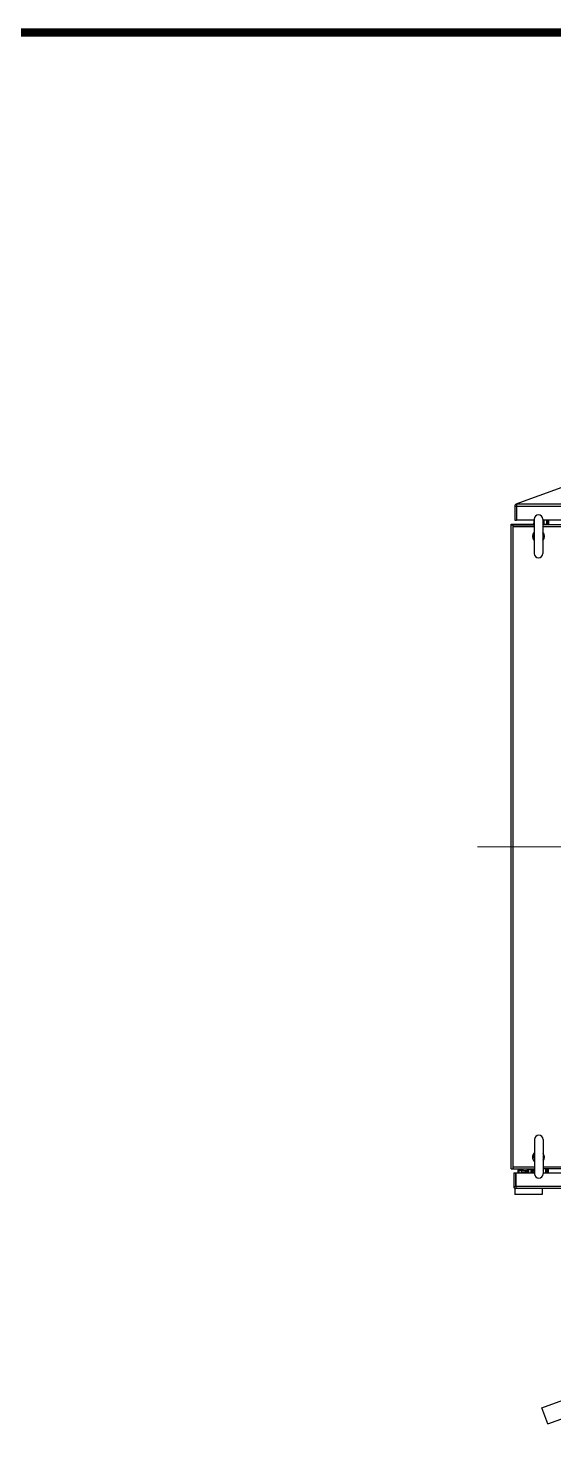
# Model space of a CAD drawing. Extents: x 81444 to 119867, y -54816 to -29062.
# Drawn here: x 83813 to 84426, y -39816 to -38168 of the extents above; entities that cross this region are included whole.
import ezdxf
from ezdxf.enums import TextEntityAlignment as Align
from ezdxf.lldxf.tags import DXFTag

# ---------------------------------------------------------------- set-up
doc = ezdxf.new("R2010")
doc.units = 0
doc.header["$LTSCALE"] = 100
doc.header["$MEASUREMENT"] = 0
doc.layers.add('PANEL', color=7, linetype='Continuous')
doc.layers.add('t', color=1, linetype='Continuous')
doc.styles.get("Standard").update_dxf_attribs({"font": ''})
doc.styles.get('Standard').set_extended_font_data('SimSun')
tags = doc.linetypes.add('CENTER', pattern=[2, 1.25, -0.25, 0.25, -0.25]).pattern_tags.tags
tags[10:11] = [DXFTag(74, 4), DXFTag(75, 0), DXFTag(340, '0'), DXFTag(46, 1.0), DXFTag(50, 0.0), DXFTag(44, 0.0), DXFTag(45, 0.0)]
tags[8:9] = [DXFTag(74, 4), DXFTag(75, 0), DXFTag(340, '0'), DXFTag(46, 1.0), DXFTag(50, 0.0), DXFTag(44, 0.0), DXFTag(45, 0.0)]
tags[6:7] = [DXFTag(74, 4), DXFTag(75, 0), DXFTag(340, '0'), DXFTag(46, 1.0), DXFTag(50, 0.0), DXFTag(44, 0.0), DXFTag(45, 0.0)]
tags[4:5] = [DXFTag(74, 4), DXFTag(75, 0), DXFTag(340, '0'), DXFTag(46, 1.0), DXFTag(50, 0.0), DXFTag(44, 0.0), DXFTag(45, 0.0)]
tags = doc.linetypes.add('HIDDEN', pattern=[0.375, 0.25, -0.125]).pattern_tags.tags
tags[6:7] = [DXFTag(74, 4), DXFTag(75, 0), DXFTag(340, '0'), DXFTag(46, 1.0), DXFTag(50, 0.0), DXFTag(44, 0.0), DXFTag(45, 0.0)]
tags[4:5] = [DXFTag(74, 4), DXFTag(75, 0), DXFTag(340, '0'), DXFTag(46, 1.0), DXFTag(50, 0.0), DXFTag(44, 0.0), DXFTag(45, 0.0)]

# ---------------------------------------------------------------- blocks, each defined once
blk = doc.blocks.new('图框')
at = {"layer": 't', "color": 7, "const_width": 9.62}
blk.add_lwpolyline([(4115.6, -3151.6), (4115.6, 0), (0, 0), (0, -3151.6)], close=True, dxfattribs=at)
at = {"color": 7, "flags": 8}
for tag, p, height in [('DWG.NAME:', (1381.6, -2910.4), 25), ('PROJECTNAME:', (3125.5, -2912.8), 24), ('PROJECTNAME：', (3339.1, -2913.1), 25), ('DWG.NO.:', (3128.2, -3030.4), 24), ('图纸编号', (3315.4, -3052.4), 24), ('FILENO.:', (3128.7, -3106.1), 24), ('文档号', (3317.7, -3124.1), 24)]:
    blk.add_attdef(tag, p, '', height=height, dxfattribs=at)
for tag, p in [('图纸名称:', (1377.8, -2965.9)), ('项目名称：', (3121.6, -2984.3)), ('项目名称：', (3325, -2984.3))]:
    blk.add_attdef(tag, text='', height=25, dxfattribs=at).set_placement(p, align=Align.BOTTOM_LEFT)
for tag, height, p in [('RENLIU', 24, (698.2, -2950.4)), ('SHUFENWANG', 24, (885.8, -2950.4)), ('FANGHOU', 24, (1069.7, -2950.4)), ('DANDANLI', 24, (1250, -2950.4)), ('A', 23, (59.9, -2974.9)), ('设计时间', 23, (213.9, -2974.9)), ('刘仁', 23, (698.2, -3002.2)), ('王姝芬', 23, (885.8, -3002.2)), ('侯方', 23, (1069.7, -3002.2)), ('李丹丹', 23, (1250, -3002.2)), ('#10STATIONONTROLCABINETCOVER', 30, (1777.9, -3017.2)), ('PAGEXOFX', 24, (3953.7, -3039.1)), ('REV.', 24, (59.4, -3063)), ('DATE', 24, (208.9, -3063)), ('DESCRIPTION', 24, (451.7, -3063)), ('PREPARED', 24, (698.2, -3063)), ('CHECKED', 24, (885.8, -3063)), ('SIGNED', 24, (1069.7, -3063)), ('APPROVED', 24, (1250, -3063)), ('图纸名称', 30, (1777.9, -3094.7)), ('第几页共几页', 24, (3953.7, -3114.1))]:
    blk.add_attdef(tag, text='', height=height, dxfattribs=at).set_placement(p, align=Align.MIDDLE)
at = {"color": 7, "width": 0.8, "flags": 8}
blk.add_attdef('HANGZHOUHOLLYSYSAUTOMATIONCO.,LTD.', text='', height=24, dxfattribs=at).set_placement((2770.1, -3045.7), align=Align.MIDDLE)

msp = doc.modelspace()

# ---------------------------------------------------------------- linework, layer by layer
at = {"color": 7, "linetype": 'Continuous'}
for p, q in [((84380.4, -38726.1), (84380.4, -38742.3)), ((84380.4, -38726.1), (84382.4, -38726.1)), ((84382.4, -38726.1), (84382.4, -38742.3)), ((84382.7, -38723.8), (84382.7, -38742.3)), ((85170.1, -38723.8), (84382.7, -38723.8)), ((84382.7, -38726.1), (85170.1, -38726.1)), ((84376.1, -39499.7), (84376.1, -38747.1)), ((84376.1, -38747.1), (84402.7, -38747.1)), ((84376.1, -38747.7), (84403.1, -38747.7)), ((84376.6, -38747.1), (84376.6, -38747.7)), ((84378.4, -38747.7), (84378.4, -39499.7)), ((84403.1, -38750), (84378.4, -38750)), ((84380.4, -38742.3), (84382.4, -38742.3)), ((84403.1, -38742.3), (84382.7, -38742.3)), ((84402.7, -38747.7), (84403.1, -38743)), ((84403.1, -38741.2), (84403.1, -38781.2)), ((84413.1, -38741.2), (84413.1, -38781.2)), ((85138.1, -38742.3), (84413.1, -38742.3)), ((85138.1, -38747.7), (84413.1, -38747.7)), ((85138.1, -38750), (84413.1, -38750)), ((84414.4, -38742.3), (84414.4, -38747.7)), ((84414.4, -38747.1), (84417.5, -38747.1)), ((84417.5, -38742.3), (84417.5, -38747.7)), ((84418.7, -38747.7), (84418.7, -38742.3)), ((84419.9, -38742.3), (84419.9, -38747.7)), ((84403.7, -39465.6), (84403.7, -39505.6)), ((84413.7, -39465.6), (84413.7, -39505.6)), ((84376.1, -39499.7), (84403.7, -39499.7)), ((84378.4, -39497.4), (84403.7, -39497.4)), ((84379.4, -39504.4), (84379.4, -39520.6)), ((84379.4, -39504.4), (84381.4, -39504.4)), ((84381.4, -39504.4), (84381.4, -39520.6)), ((84381.7, -39504.4), (84381.7, -39522.9)), ((84381.7, -39504.4), (84403.7, -39504.4)), ((84383.9, -39502.3), (84383.9, -39504.4)), ((84383.9, -39502.3), (84385.1, -39502.3)), ((84385.1, -39502.3), (84385.1, -39504.4)), ((84385.8, -39500.4), (84385.8, -39501.6)), ((84389.9, -39500.4), (84385.8, -39500.4)), ((84389.9, -39501.6), (84385.8, -39501.6)), ((84388.5, -39501.6), (84388.4, -39501.7)), ((84388.4, -39503.5), (84388.4, -39501.7)), ((84388.4, -39501.7), (84394.9, -39501.7)), ((84388.4, -39503.5), (84392.9, -39503.5)), ((84390.4, -39499.7), (84389.7, -39500.4)), ((84389.9, -39500.4), (84389.9, -39501.6)), ((84390.9, -39503.5), (84390.9, -39504.4)), ((84392.9, -39504.4), (84392.9, -39502.4)), ((84392.9, -39502.4), (84394.9, -39502.4)), ((84394, -39504.4), (84394, -39502.4)), ((84394.9, -39499.7), (84394.9, -39504.4)), ((84396.9, -39501.5), (84394.9, -39501.5)), ((84396.9, -39504.4), (84396.9, -39499.7)), ((84397, -39504.4), (84397, -39500.5)), ((84399.8, -39500.5), (84397, -39500.5)), ((84399.8, -39504.4), (84399.8, -39500.5)), ((84399.9, -39499.7), (84399.9, -39504.4)), ((84401.9, -39501.5), (84399.9, -39501.5)), ((84401.9, -39504.4), (84401.9, -39499.7)), ((84401.9, -39501.7), (84403.7, -39501.7)), ((84401.9, -39503.5), (84403.7, -39503.5)), ((84402.9, -39500.4), (84402.9, -39501.6)), ((84403.7, -39500.4), (84402.9, -39500.4)), ((84403.7, -39501.6), (84402.9, -39501.6)), ((84413.7, -39497.4), (85138.1, -39497.4)), ((85138.1, -39499.7), (84413.7, -39499.7)), ((84413.7, -39504.4), (85138.1, -39504.4)), ((84416.4, -39499.7), (84416.4, -39504.4)), ((84417.5, -39504.4), (84417.5, -39499.7)), ((84418.7, -39504.4), (84418.7, -39499.7)), ((84419.9, -39504.4), (84419.9, -39499.7)), ((84379.4, -39520.6), (84381.4, -39520.6)), ((84380.4, -39522.9), (84380.4, -39529.9)), ((85169.1, -39520.6), (84381.7, -39520.6)), ((85169.1, -39522.9), (84381.7, -39522.9)), ((84412.4, -39522.9), (84412.4, -39529.9)), ((84412.4, -39529.9), (84380.4, -39529.9))]:
    msp.add_line(p, q, dxfattribs=at)
at = {"color": 1, "linetype": 'CENTER', "lineweight": 20}
msp.add_line((84337, -39123.7), (85208.6, -39123.7), dxfattribs=at)
msp.add_line((84418.9, -39797.6), (84412.1, -39778.7))
at = {"color": 7, "linetype": 'Continuous'}
for centre, radius, start, end in [((84382.7, -38726.1), 2.3, 90, 180), ((84382.7, -38726.1), 0.3, 90, 180), ((84408.1, -38741.2), 5, 0, 180), ((84408.1, -38761.2), 7, 136.1481, 223.8519), ((84408.7, -38761.2), 6, 158.9847, 195), ((84408.7, -38761.2), 6, 159.9087, 200.0913), ((84408.7, -38761.2), 6, 317.1729, 42.8262), ((84408.1, -38761.2), 7, 316.1481, 43.8519), ((84408.7, -38761.2), 6, 317.4995, 42.5005), ((84408.1, -38781.2), 5, 180, 0), ((84408.7, -39465.6), 5, 0, 180), ((84408.1, -39486.2), 7, 129.662, 230.338), ((84408.7, -39485.6), 6, 146.445, 195), ((84408.7, -39485.6), 6, 146.983, 213.017), ((84408.7, -39485.6), 6, 326.4616, 33.5384), ((84408.1, -39486.2), 7, 323.8717, 36.1283), ((84408.7, -39485.6), 6, 326.983, 33.017), ((84385.8, -39502.3), 1.88, 90, 180), ((84385.8, -39502.3), 0.681, 90, 180), ((84408.7, -39505.6), 5, 180, 0), ((84381.7, -39520.6), 2.3, 180, 270), ((84381.7, -39520.6), 0.3, 180, 270)]:
    msp.add_arc(centre, radius, start, end, dxfattribs=at)
at = {"layer": 'PANEL', "linetype": 'HIDDEN'}
for p, q in [((85133, -38449.2), (84381.7, -38723.8)), ((84412, -39778.7), (85119.9, -39522.9)), ((84418.9, -39797.6), (85170.2, -39523))]:
    msp.add_line(p, q, dxfattribs=at)

# ---------------------------------------------------------------- block references
at = {"color": 1}
msp.add_blockref('图框', (81494.1, -38172.7), dxfattribs=at)

doc.saveas('drawing.dxf')
